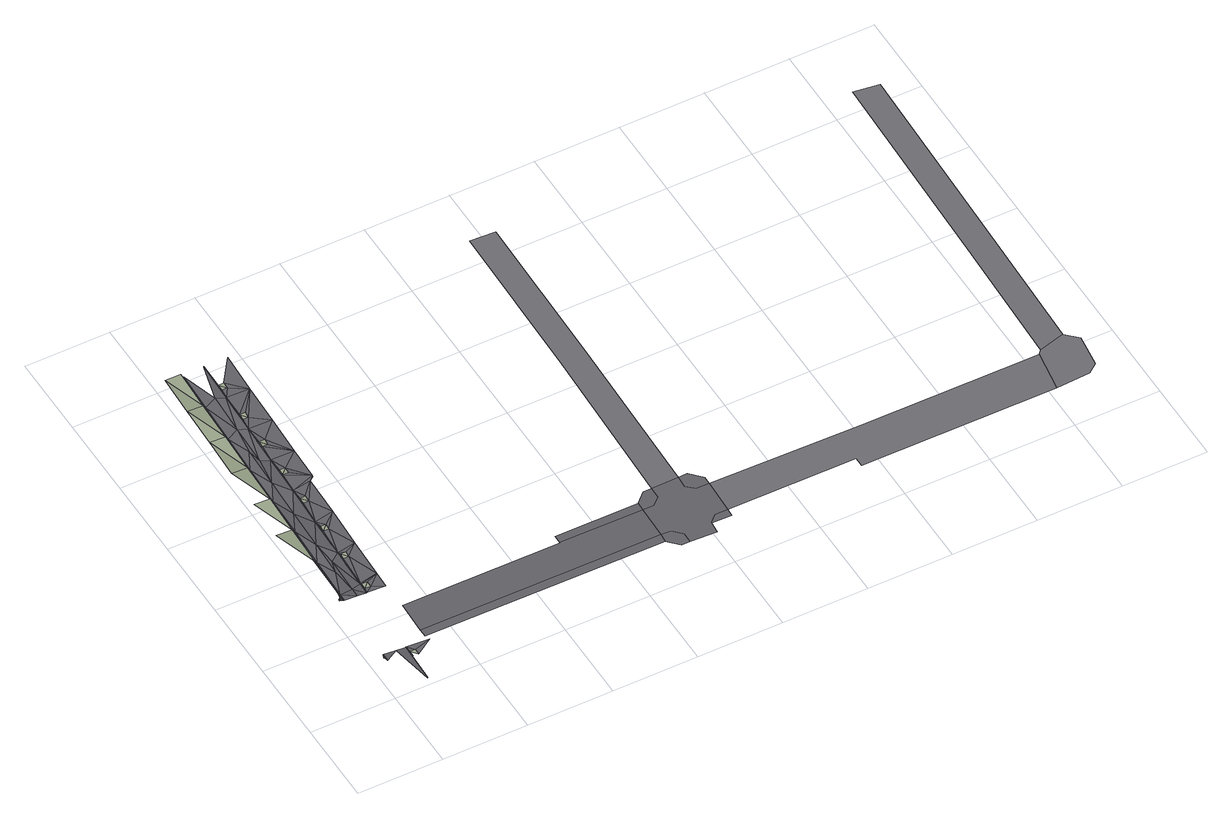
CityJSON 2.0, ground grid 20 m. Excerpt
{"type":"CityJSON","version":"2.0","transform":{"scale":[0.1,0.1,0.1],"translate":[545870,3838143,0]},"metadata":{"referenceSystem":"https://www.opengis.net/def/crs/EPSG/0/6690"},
"CityObjects":{
"road1":{"type":"Road","attributes":{"RoadStructureAttribute.sectionType":"1"},"geometry":[{"type":"MultiSurface","lod":"3","boundaries":[[[0,1,2]],[[3,1,0]],[[2,4,0]],[[5,0,4]],[[6,7,5]],[[8,9,7]],[[9,10,11]],[[12,13,11]],[[9,11,13]],[[13,14,9]],[[14,13,12]]],"semantics":{"surfaces":[{"type":"TrafficArea","function":"1010"},{"type":"AuxiliaryTrafficArea","function":"2000"},{"type":"TrafficArea","function":"2000"},{"type":"AuxiliaryTrafficArea","function":"5000"}],"values":[0,0,0,0,0,1,2,3,2,2,2]}}]},
"road2":{"type":"Road","attributes":{"RoadStructureAttribute.sectionType":"1"},"geometry":[{"type":"MultiSurface","lod":"3","boundaries":[[[15,16,17]],[[18,19,16]],[[20,19,18]],[[15,21,16]],[[18,16,21]],[[18,22,20]],[[18,23,22]],[[18,21,24]],[[15,24,21]],[[23,18,24]],[[23,25,22]],[[15,26,24]],[[23,27,25]],[[23,24,26]],[[27,23,26]],[[27,28,25]],[[15,29,26]],[[27,30,28]],[[27,26,29]],[[30,27,29]],[[31,28,30]],[[32,30,29]],[[30,32,31]],[[32,33,31]],[[29,15,34]],[[34,35,29]],[[32,29,36]],[[37,29,35]],[[38,32,36]],[[33,32,38]],[[36,29,37]],[[35,34,39]],[[39,40,35]],[[41,42,33]],[[38,41,33]],[[35,43,37]],[[39,44,45]],[[45,40,39]],[[43,35,40]],[[45,44,46]],[[38,36,47]],[[48,46,44]],[[46,49,45]],[[36,37,50]],[[51,49,46]],[[50,37,43]],[[41,38,47]],[[47,36,50]],[[45,52,40]],[[46,48,51]],[[44,53,48]],[[40,52,43]],[[54,45,49]],[[52,50,43]],[[55,52,45]],[[51,54,49]],[[56,55,45]],[[57,58,41]],[[48,54,51]],[[53,54,48]],[[41,47,59]],[[60,52,55]],[[45,54,56]],[[47,50,61]],[[52,62,50]],[[60,55,56]],[[63,52,60]],[[64,41,59]],[[62,61,50]],[[41,64,57]],[[56,63,60]],[[59,47,61]],[[65,66,52]],[[67,65,52]],[[68,52,63]],[[54,68,56]],[[56,68,63]],[[69,70,57]],[[64,69,57]],[[62,52,66]],[[71,66,65]],[[64,59,72]],[[52,68,67]],[[73,71,65]],[[74,72,59]],[[59,61,74]],[[73,66,71]],[[75,70,69]],[[65,67,73]],[[76,64,72]],[[69,64,76]],[[77,62,66]],[[61,62,77]],[[78,79,66]],[[80,66,73]],[[74,61,77]],[[68,80,67]],[[67,80,73]],[[81,75,69]],[[81,69,76]],[[78,66,82]],[[74,83,72]],[[77,66,79]],[[84,79,78]],[[66,80,82]],[[84,78,82]],[[76,72,85]],[[83,85,72]],[[86,79,84]],[[82,86,84]],[[87,83,74]],[[88,75,81]],[[89,76,85]],[[81,76,89]],[[74,77,90]],[[91,86,82]],[[92,93,79]],[[91,79,86]],[[92,79,94]],[[87,74,90]],[[77,79,93]],[[95,88,81]],[[96,92,94]],[[90,77,93]],[[82,80,91]],[[96,93,92]],[[89,85,97]],[[81,89,95]],[[94,98,96]],[[85,83,99]],[[83,87,99]],[[90,100,87]],[[94,79,101]],[[94,101,98]],[[102,88,95]],[[95,89,97]],[[97,85,103]],[[85,99,103]],[[100,90,93]],[[98,101,96]],[[79,91,101]],[[99,87,100]],[[100,93,104]],[[105,102,95]],[[106,100,104]],[[91,107,101]],[[106,104,108]],[[103,99,100]],[[108,109,106]],[[109,100,106]],[[93,96,110]],[[95,97,111]],[[112,105,95]],[[104,93,110]],[[97,103,113]],[[104,110,108]],[[96,101,110]],[[108,110,109]],[[111,97,113]],[[103,100,114]],[[109,115,100]],[[116,100,117]],[[117,100,118]],[[113,103,114]],[[119,116,117]],[[119,117,118]],[[118,120,119]],[[114,100,116]],[[109,110,115]],[[118,100,115]],[[120,121,119]],[[121,116,119]],[[122,114,116]],[[123,116,124]],[[118,121,120]],[[123,125,116]],[[113,114,122]],[[124,116,126]],[[123,124,126]],[[126,127,123]],[[118,115,121]],[[126,116,121]],[[127,126,121]],[[121,128,127]]],"semantics":{"surfaces":[{"type":"TrafficArea","function":"1010"},{"type":"TrafficArea","function":"1000"},{"type":"AuxiliaryTrafficArea","function":"3000"},{"type":"AuxiliaryTrafficArea","function":"2000"},{"type":"TrafficArea","function":"2000"},{"type":"AuxiliaryTrafficArea","function":"5000"}],"values":[0,1,2,0,1,2,2,1,0,1,2,0,2,1,1,2,0,2,1,1,2,1,2,2,0,0,1,0,1,2,0,0,0,2,2,0,3,3,0,4,1,4,4,0,5,0,1,0,3,5,4,0,4,0,4,4,4,2,4,4,1,4,4,0,0,5,4,1,0,2,5,0,4,4,4,4,4,2,2,3,4,1,4,5,0,0,4,2,5,1,2,3,0,4,4,0,4,4,2,2,4,0,3,4,4,5,1,0,4,5,0,2,1,2,0,4,4,4,4,0,3,2,5,3,4,4,1,2,5,0,0,0,4,4,2,1,0,0,3,4,4,0,4,2,4,4,5,0,5,4,4,1,2,4,0,4,4,4,0,0,4,4,4,0,4,5,5,3,4,4,4,4,3,4,4,4,0,4,5,5,4,4,4,4]}}]},
"road3":{"type":"Road","attributes":{"RoadStructureAttribute.sectionType":"1"},"geometry":[{"type":"MultiSurface","lod":"2","boundaries":[[[129,130,131,132,133,134]],[[135,130,129,136]],[[134,133,137,138]]],"semantics":{"surfaces":[{"type":"TrafficArea","function":"1000"},{"type":"TrafficArea","function":"2000"}],"values":[0,1,1]}}]},
"road4":{"type":"Road","attributes":{"RoadStructureAttribute.sectionType":"4"},"geometry":[{"type":"MultiSurface","lod":"2","boundaries":[[[139,140,141,142,143,144,145,146,147,129,134,148,149,150,151,152]],[[153,154,144,143,142,141]],[[155,156,140,139,152]],[[138,157,150,149,148,134]],[[146,145,158,136,129,147]]],"semantics":{"surfaces":[{"type":"TrafficArea","function":"1020"},{"type":"TrafficArea","function":"2000"}],"values":[0,1,1,1,1]}}]},
"road5":{"type":"Road","attributes":{"RoadStructureAttribute.sectionType":"1"},"geometry":[{"type":"MultiSurface","lod":"1","boundaries":[[[159,160,145,144,161,162]]]}]},
"road6":{"type":"Road","attributes":{"RoadStructureAttribute.sectionType":"1"},"geometry":[{"type":"MultiSurface","lod":"1","boundaries":[[[163,141,140,164,165,166,167]]]}]},
"road7":{"type":"Road","geometry":[{"type":"MultiSurface","lod":"1","boundaries":[[[168,169,167,166,170,171,172,173]]]}]},
"road8":{"type":"Road","attributes":{"RoadStructureAttribute.sectionType":"1"},"geometry":[{"type":"MultiSurface","lod":"1","boundaries":[[[174,175,169,168,176,177]]]}]}
},
"vertices":[
[31,106,19],[29,93,19],[30,89,19],[27,96,19],[31,86,19],[61,104,17],[80,5,16],[83,103,16],[80,5,17],[83,103,17],[84,73,17],[84,88,17],[97,73,17],[97,88,17],[137,100,17],
[37,280,18],[31,285,18],[28,283,18],[31,289,18],[28,286,19],[31,289,19],[34,287,18],[34,293,19],[34,293,18],[36,291,18],[35,297,19],[37,294,18],[35,297,18],[36,301,19],[38,298,18],[36,301,18],[36,310,19],[36,310,18],[39,409,18],[67,279,17],[68,301,16],[42,402,17],[62,360,17],[39,409,17],[89,279,15],[90,308,15],[43,509,17],[6,510,19],[71,390,16],[89,279,16],[90,308,16],[92,291,16],[45,501,17],[105,290,16],[92,306,16],[66,449,16],[105,305,16],[94,408,15],[133,277,16],[134,316,16],[95,388,15],[108,388,15],[47,609,17],[10,610,18],[49,601,16],[96,403,15],[69,549,15],[97,508,13],[109,403,15],[47,609,16],[98,477,14],[97,508,14],[111,477,14],[138,416,15],[50,709,16],[13,710,18],[99,492,14],[52,701,15],[112,492,14],[73,648,15],[17,810,17],[50,709,15],[101,608,14],[101,567,14],[101,608,15],[142,516,15],[54,809,16],[114,567,15],[76,748,15],[102,582,14],[56,801,15],[115,582,15],[83,717,14],[20,910,18],[54,809,15],[104,708,13],[145,615,15],[105,674,14],[104,708,14],[104,659,14],[57,909,16],[118,673,14],[59,901,16],[117,658,15],[86,816,14],[107,808,14],[156,627,15],[24,1010,17],[86,817,14],[107,750,14],[61,1009,17],[108,765,14],[155,623,15],[120,749,15],[121,764,15],[158,706,15],[63,1001,16],[61,1009,16],[90,917,15],[111,908,14],[162,806,15],[111,908,15],[110,836,15],[123,836,15],[111,851,15],[124,851,15],[165,906,15],[114,1007,14],[114,946,15],[113,931,15],[114,1007,15],[126,931,15],[127,946,15],[169,1006,15],
[707,222,0],[513,224,0],[513,222,0],[143,224,0],[141,146,0],[705,142,0],[513,243,0],[708,242,0],[141,126,0],[704,121,0],
[830,138,0],[860,138,0],[863,221,0],[833,221,0],[815,239,0],[816,267,0],[753,266,0],[753,238,0],[734,221,0],[729,141,0],[749,120,0],[748,95,0],[810,92,0],[812,122,0],[864,241,0],[838,268,0],[812,120,0],[859,118,0],[728,96,0],[733,266,0],
[773,1066,0],[766,668,0],[826,676,0],[832,1063,0],
[1218,214,0],[1162,136,0],[1162,113,0],[1620,111,0],[1635,212,0],
[1705,239,0],[1644,221,0],[1700,115,0],[1722,132,0],[1723,133,0],[1732,211,0],
[1667,1054,0],[1654,549,0],[1716,612,0],[1727,1045,0]
]}
